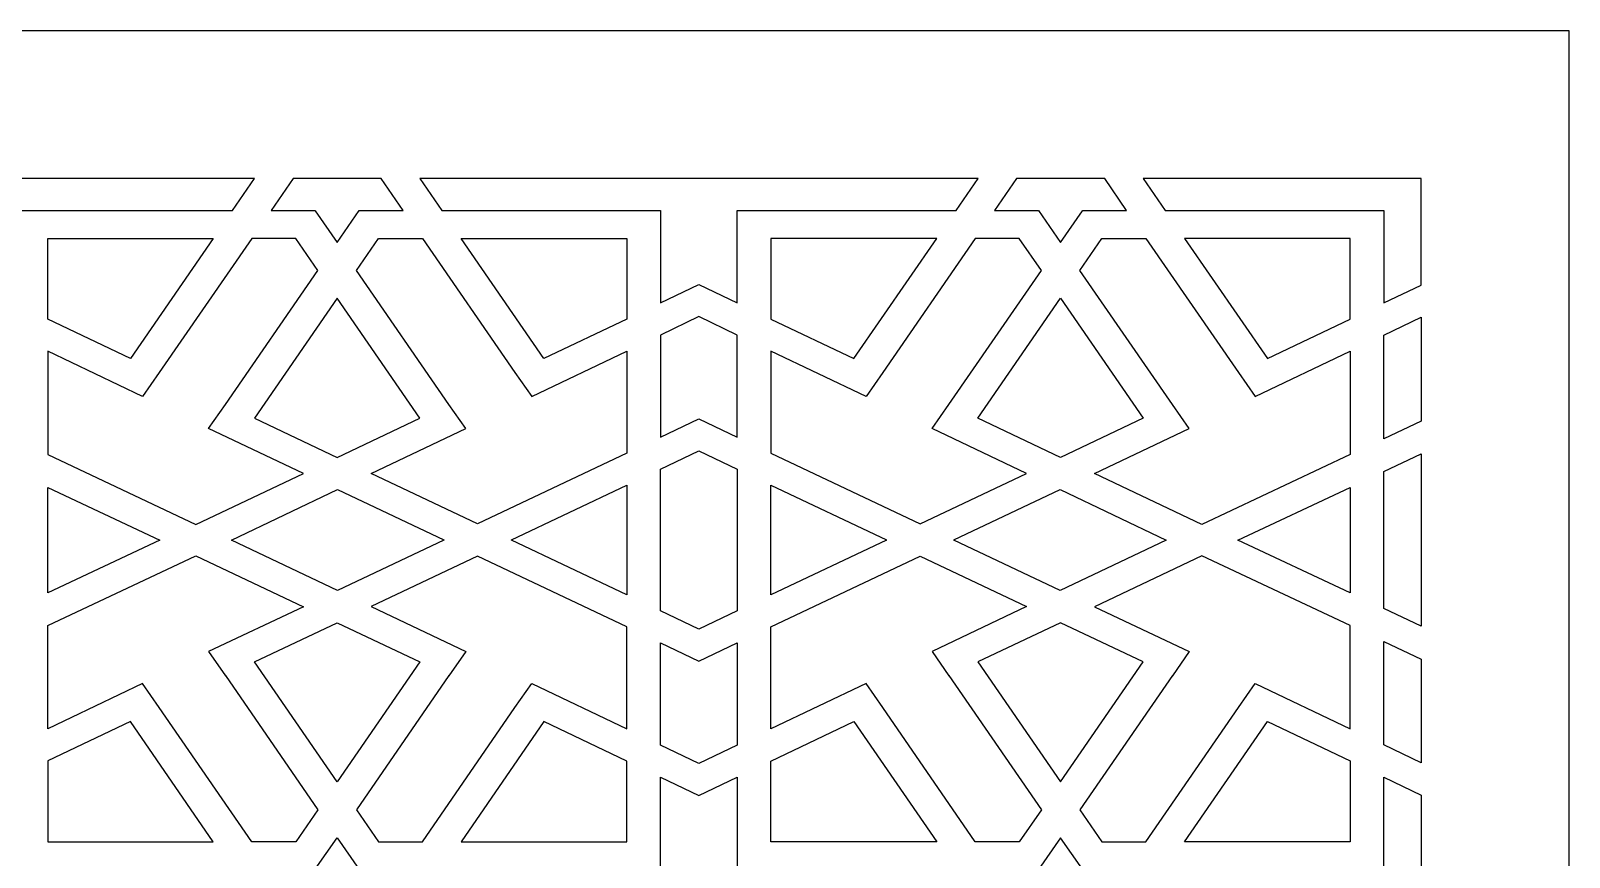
# Model space of a CAD drawing. Header units: millimetres. Extents: x -499 to 501, y -466 to 534.
# Drawn here: x -123 to 501, y 198 to 534 of the extents above; entities that cross this region are included whole.
import ezdxf

# ---------------------------------------------------------------- set-up
doc = ezdxf.new("R2010")
doc.units = ezdxf.units.MM
doc.layers.add('Plan 1', color=7, linetype='Continuous')

msp = doc.modelspace()

# ---------------------------------------------------------------- linework, layer by layer
at = {"layer": 'Plan 1', "color": 17}
for points, knots in [([(-499.33, 533.57), (-499.33, 533.57), (500.67, 533.57), (500.67, 533.57), (500.67, 533.57), (500.67, 533.57), (500.67, -466.43), (500.67, -466.43), (500.67, -466.43), (500.67, -466.43), (-499.33, -466.43), (-499.33, -466.43), (-499.33, -466.43), (-499.33, -466.43), (-499.33, 533.57), (-499.33, 533.57)], [0, 0, 0, 0, 0.2, 0.2, 0.2, 0.2, 0.4, 0.4, 0.4, 0.4, 0.6, 0.6, 0.6, 0.6, 1, 1, 1, 1]), ([(-259.08, 473.57), (-259.08, 473.57), (-32.63, 473.57), (-32.63, 473.57), (-32.63, 473.57), (-32.63, 473.57), (-41.56, 460.62), (-41.56, 460.62), (-41.56, 460.62), (-41.56, 460.62), (-116.55, 460.62), (-116.55, 460.62), (-116.55, 460.62), (-116.55, 460.62), (-116.55, 460.6), (-116.55, 460.6), (-116.55, 460.6), (-116.55, 460.6), (-130.21, 460.6), (-130.21, 460.6), (-130.21, 460.6), (-130.21, 460.6), (-130.21, 423.09), (-130.21, 423.09), (-130.21, 423.09), (-130.21, 423.09), (-145.86, 430.56), (-145.86, 430.56), (-145.86, 430.56), (-145.86, 430.56), (-145.86, 430.41), (-145.86, 430.41), (-145.86, 430.41), (-145.86, 430.41), (-145.86, 430.41), (-145.86, 430.41), (-145.86, 430.41), (-145.86, 430.41), (-145.86, 430.56), (-145.86, 430.56), (-145.86, 430.56), (-145.86, 430.56), (-161.51, 423.09), (-161.51, 423.09), (-161.51, 423.09), (-161.51, 423.09), (-161.51, 460.6), (-161.51, 460.6), (-161.51, 460.6), (-161.51, 460.6), (-175.17, 460.6), (-175.17, 460.6), (-175.17, 460.6), (-175.17, 460.6), (-175.17, 460.62), (-175.17, 460.62), (-175.17, 460.62), (-175.17, 460.62), (-250.16, 460.62), (-250.16, 460.62), (-250.16, 460.62), (-250.16, 460.62), (-259.08, 473.57), (-259.08, 473.57)], [0, 0, 0, 0, 0.058824, 0.058824, 0.058824, 0.058824, 0.117647, 0.117647, 0.117647, 0.117647, 0.176471, 0.176471, 0.176471, 0.176471, 0.235294, 0.235294, 0.235294, 0.235294, 0.294118, 0.294118, 0.294118, 0.294118, 0.352941, 0.352941, 0.352941, 0.352941, 0.411765, 0.411765, 0.411765, 0.411765, 0.470588, 0.470588, 0.470588, 0.470588, 0.529412, 0.529412, 0.529412, 0.529412, 0.588235, 0.588235, 0.588235, 0.588235, 0.647059, 0.647059, 0.647059, 0.647059, 0.705882, 0.705882, 0.705882, 0.705882, 0.764706, 0.764706, 0.764706, 0.764706, 0.823529, 0.823529, 0.823529, 0.823529, 0.882353, 0.882353, 0.882353, 0.882353, 1, 1, 1, 1]), ([(-16.98, 473.57), (-16.98, 473.57), (18.74, 473.57), (18.74, 473.57), (18.74, 473.57), (18.74, 473.57), (27.64, 460.66), (27.64, 460.66), (27.64, 460.66), (27.64, 460.66), (9.83, 460.66), (9.83, 460.66), (9.83, 460.66), (9.83, 460.66), (9.83, 460.62), (9.83, 460.62), (9.83, 460.62), (9.83, 460.62), (9.81, 460.62), (9.81, 460.62), (9.81, 460.62), (9.81, 460.62), (0.88, 447.64), (0.88, 447.64), (0.88, 447.64), (0.88, 447.64), (-7.99, 460.51), (-7.99, 460.51), (-7.99, 460.51), (-7.99, 460.51), (-7.99, 460.62), (-7.99, 460.62), (-7.99, 460.62), (-7.99, 460.62), (-25.89, 460.62), (-25.89, 460.62), (-25.89, 460.62), (-25.89, 460.62), (-16.98, 473.57), (-16.98, 473.57)], [0, 0, 0, 0, 0.090909, 0.090909, 0.090909, 0.090909, 0.181818, 0.181818, 0.181818, 0.181818, 0.272727, 0.272727, 0.272727, 0.272727, 0.363636, 0.363636, 0.363636, 0.363636, 0.454545, 0.454545, 0.454545, 0.454545, 0.545455, 0.545455, 0.545455, 0.545455, 0.636364, 0.636364, 0.636364, 0.636364, 0.727273, 0.727273, 0.727273, 0.727273, 0.818182, 0.818182, 0.818182, 0.818182, 1, 1, 1, 1]), ([(34.39, 473.57), (34.39, 473.57), (260.84, 473.57), (260.84, 473.57), (260.84, 473.57), (260.84, 473.57), (251.93, 460.66), (251.93, 460.66), (251.93, 460.66), (251.93, 460.66), (176.85, 460.66), (176.85, 460.66), (176.85, 460.66), (176.85, 460.66), (176.85, 460.68), (176.85, 460.68), (176.85, 460.68), (176.85, 460.68), (163.18, 460.68), (163.18, 460.68), (163.18, 460.68), (163.18, 460.68), (163.18, 423.12), (163.18, 423.12), (163.18, 423.12), (163.18, 423.12), (147.62, 430.56), (147.62, 430.56), (147.62, 430.56), (147.62, 430.56), (132.04, 423.12), (132.04, 423.12), (132.04, 423.12), (132.04, 423.12), (132.04, 460.68), (132.04, 460.68), (132.04, 460.68), (132.04, 460.68), (118.38, 460.68), (118.38, 460.68), (118.38, 460.68), (118.38, 460.68), (118.38, 460.66), (118.38, 460.66), (118.38, 460.66), (118.38, 460.66), (43.29, 460.66), (43.29, 460.66), (43.29, 460.66), (43.29, 460.66), (34.39, 473.57), (34.39, 473.57)], [0, 0, 0, 0, 0.071429, 0.071429, 0.071429, 0.071429, 0.142857, 0.142857, 0.142857, 0.142857, 0.214286, 0.214286, 0.214286, 0.214286, 0.285714, 0.285714, 0.285714, 0.285714, 0.357143, 0.357143, 0.357143, 0.357143, 0.428571, 0.428571, 0.428571, 0.428571, 0.5, 0.5, 0.5, 0.5, 0.571429, 0.571429, 0.571429, 0.571429, 0.642857, 0.642857, 0.642857, 0.642857, 0.714286, 0.714286, 0.714286, 0.714286, 0.785714, 0.785714, 0.785714, 0.785714, 0.857143, 0.857143, 0.857143, 0.857143, 1, 1, 1, 1]), ([(276.5, 473.57), (276.5, 473.57), (312.22, 473.57), (312.22, 473.57), (312.22, 473.57), (312.22, 473.57), (321.13, 460.62), (321.13, 460.62), (321.13, 460.62), (321.13, 460.62), (303.23, 460.62), (303.23, 460.62), (303.23, 460.62), (303.23, 460.62), (303.23, 460.51), (303.23, 460.51), (303.23, 460.51), (303.23, 460.51), (294.36, 447.64), (294.36, 447.64), (294.36, 447.64), (294.36, 447.64), (285.43, 460.62), (285.43, 460.62), (285.43, 460.62), (285.43, 460.62), (285.39, 460.62), (285.39, 460.62), (285.39, 460.62), (285.39, 460.62), (285.39, 460.66), (285.39, 460.66), (285.39, 460.66), (285.39, 460.66), (267.59, 460.66), (267.59, 460.66), (267.59, 460.66), (267.59, 460.66), (276.5, 473.57), (276.5, 473.57)], [0, 0, 0, 0, 0.090909, 0.090909, 0.090909, 0.090909, 0.181818, 0.181818, 0.181818, 0.181818, 0.272727, 0.272727, 0.272727, 0.272727, 0.363636, 0.363636, 0.363636, 0.363636, 0.454545, 0.454545, 0.454545, 0.454545, 0.545455, 0.545455, 0.545455, 0.545455, 0.636364, 0.636364, 0.636364, 0.636364, 0.727273, 0.727273, 0.727273, 0.727273, 0.818182, 0.818182, 0.818182, 0.818182, 1, 1, 1, 1]), ([(327.87, 473.57), (327.87, 473.57), (440.67, 473.57), (440.67, 473.57), (440.67, 473.57), (440.67, 473.57), (440.67, 430.35), (440.67, 430.35), (440.67, 430.35), (440.67, 430.35), (425.44, 423.09), (425.44, 423.09), (425.44, 423.09), (425.44, 423.09), (425.44, 460.6), (425.44, 460.6), (425.44, 460.6), (425.44, 460.6), (411.79, 460.6), (411.79, 460.6), (411.79, 460.6), (411.79, 460.6), (411.79, 460.62), (411.79, 460.62), (411.79, 460.62), (411.79, 460.62), (336.8, 460.62), (336.8, 460.62), (336.8, 460.62), (336.8, 460.62), (327.87, 473.57), (327.87, 473.57)], [0, 0, 0, 0, 0.111111, 0.111111, 0.111111, 0.111111, 0.222222, 0.222222, 0.222222, 0.222222, 0.333333, 0.333333, 0.333333, 0.333333, 0.444444, 0.444444, 0.444444, 0.444444, 0.555556, 0.555556, 0.555556, 0.555556, 0.666667, 0.666667, 0.666667, 0.666667, 0.777778, 0.777778, 0.777778, 0.777778, 1, 1, 1, 1]), ([(-56.42, 333.23), (-56.42, 333.23), (-116.54, 361.57), (-116.54, 361.57), (-116.54, 361.57), (-116.54, 361.57), (-116.55, 403.5), (-116.55, 403.5), (-116.55, 403.5), (-116.55, 403.5), (-78.08, 385.12), (-78.08, 385.12), (-78.08, 385.12), (-78.08, 385.12), (-71.26, 394.88), (-71.26, 394.88), (-71.26, 394.88), (-71.26, 394.88), (-33.73, 449.28), (-33.73, 449.28), (-33.73, 449.28), (-33.73, 449.28), (-15.9, 449.28), (-15.9, 449.28), (-15.9, 449.28), (-15.9, 449.28), (-6.96, 436.32), (-6.96, 436.32), (-6.96, 436.32), (-6.96, 436.32), (-44.45, 381.92), (-44.45, 381.92), (-44.45, 381.92), (-44.45, 381.92), (-44.47, 381.92), (-44.47, 381.92), (-44.47, 381.92), (-44.47, 381.92), (-51.29, 372.14), (-51.29, 372.14), (-51.29, 372.14), (-51.29, 372.14), (-12.81, 353.91), (-12.81, 353.91), (-12.81, 353.91), (-12.81, 353.91), (-56.42, 333.23), (-56.42, 333.23)], [0, 0, 0, 0, 0.076923, 0.076923, 0.076923, 0.076923, 0.153846, 0.153846, 0.153846, 0.153846, 0.230769, 0.230769, 0.230769, 0.230769, 0.307692, 0.307692, 0.307692, 0.307692, 0.384615, 0.384615, 0.384615, 0.384615, 0.461538, 0.461538, 0.461538, 0.461538, 0.538462, 0.538462, 0.538462, 0.538462, 0.615385, 0.615385, 0.615385, 0.615385, 0.692308, 0.692308, 0.692308, 0.692308, 0.769231, 0.769231, 0.769231, 0.769231, 0.846154, 0.846154, 0.846154, 0.846154, 1, 1, 1, 1]), ([(-116.55, 416.54), (-116.55, 416.54), (-83.01, 400.5), (-83.01, 400.5), (-83.01, 400.5), (-83.01, 400.5), (-83.01, 400.53), (-83.01, 400.53), (-83.01, 400.53), (-83.01, 400.53), (-49.39, 449.28), (-49.39, 449.28), (-49.39, 449.28), (-49.39, 449.28), (-116.55, 449.28), (-116.55, 449.28), (-116.55, 449.28), (-116.55, 449.28), (-116.55, 416.54), (-116.55, 416.54)], [0, 0, 0, 0, 0.166667, 0.166667, 0.166667, 0.166667, 0.333333, 0.333333, 0.333333, 0.333333, 0.5, 0.5, 0.5, 0.5, 0.666667, 0.666667, 0.666667, 0.666667, 1, 1, 1, 1]), ([(57.87, 333.4), (57.87, 333.4), (118.38, 362.13), (118.38, 362.13), (118.38, 362.13), (118.38, 362.13), (118.38, 403.53), (118.38, 403.53), (118.38, 403.53), (118.38, 403.53), (79.84, 385.1), (79.84, 385.1), (79.84, 385.1), (79.84, 385.1), (73.01, 394.88), (73.01, 394.88), (73.01, 394.88), (73.01, 394.88), (35.48, 449.28), (35.48, 449.28), (35.48, 449.28), (35.48, 449.28), (17.64, 449.28), (17.64, 449.28), (17.64, 449.28), (17.64, 449.28), (8.7, 436.33), (8.7, 436.33), (8.7, 436.33), (8.7, 436.33), (46.21, 381.92), (46.21, 381.92), (46.21, 381.92), (46.21, 381.92), (46.23, 381.92), (46.23, 381.92), (46.23, 381.92), (46.23, 381.92), (53.05, 372.14), (53.05, 372.14), (53.05, 372.14), (53.05, 372.14), (14.7, 353.86), (14.7, 353.86), (14.7, 353.86), (14.7, 353.86), (57.87, 333.4), (57.87, 333.4)], [0, 0, 0, 0, 0.076923, 0.076923, 0.076923, 0.076923, 0.153846, 0.153846, 0.153846, 0.153846, 0.230769, 0.230769, 0.230769, 0.230769, 0.307692, 0.307692, 0.307692, 0.307692, 0.384615, 0.384615, 0.384615, 0.384615, 0.461538, 0.461538, 0.461538, 0.461538, 0.538462, 0.538462, 0.538462, 0.538462, 0.615385, 0.615385, 0.615385, 0.615385, 0.692308, 0.692308, 0.692308, 0.692308, 0.769231, 0.769231, 0.769231, 0.769231, 0.846154, 0.846154, 0.846154, 0.846154, 1, 1, 1, 1]), ([(118.38, 416.57), (118.38, 416.57), (118.38, 449.28), (118.38, 449.28), (118.38, 449.28), (118.38, 449.28), (51.13, 449.28), (51.13, 449.28), (51.13, 449.28), (51.13, 449.28), (84.74, 400.53), (84.74, 400.53), (84.74, 400.53), (84.74, 400.53), (118.38, 416.57), (118.38, 416.57)], [0, 0, 0, 0, 0.2, 0.2, 0.2, 0.2, 0.4, 0.4, 0.4, 0.4, 0.6, 0.6, 0.6, 0.6, 1, 1, 1, 1]), ([(237.37, 333.4), (237.37, 333.4), (176.85, 362.13), (176.85, 362.13), (176.85, 362.13), (176.85, 362.13), (176.85, 403.53), (176.85, 403.53), (176.85, 403.53), (176.85, 403.53), (215.41, 385.1), (215.41, 385.1), (215.41, 385.1), (215.41, 385.1), (222.22, 394.88), (222.22, 394.88), (222.22, 394.88), (222.22, 394.88), (259.75, 449.28), (259.75, 449.28), (259.75, 449.28), (259.75, 449.28), (277.6, 449.28), (277.6, 449.28), (277.6, 449.28), (277.6, 449.28), (286.54, 436.33), (286.54, 436.33), (286.54, 436.33), (286.54, 436.33), (249.01, 381.92), (249.01, 381.92), (249.01, 381.92), (249.01, 381.92), (248.99, 381.92), (248.99, 381.92), (248.99, 381.92), (248.99, 381.92), (242.2, 372.14), (242.2, 372.14), (242.2, 372.14), (242.2, 372.14), (280.53, 353.86), (280.53, 353.86), (280.53, 353.86), (280.53, 353.86), (237.37, 333.4), (237.37, 333.4)], [0, 0, 0, 0, 0.076923, 0.076923, 0.076923, 0.076923, 0.153846, 0.153846, 0.153846, 0.153846, 0.230769, 0.230769, 0.230769, 0.230769, 0.307692, 0.307692, 0.307692, 0.307692, 0.384615, 0.384615, 0.384615, 0.384615, 0.461538, 0.461538, 0.461538, 0.461538, 0.538462, 0.538462, 0.538462, 0.538462, 0.615385, 0.615385, 0.615385, 0.615385, 0.692308, 0.692308, 0.692308, 0.692308, 0.769231, 0.769231, 0.769231, 0.769231, 0.846154, 0.846154, 0.846154, 0.846154, 1, 1, 1, 1]), ([(176.85, 416.57), (176.85, 416.57), (176.85, 449.28), (176.85, 449.28), (176.85, 449.28), (176.85, 449.28), (244.11, 449.28), (244.11, 449.28), (244.11, 449.28), (244.11, 449.28), (210.48, 400.53), (210.48, 400.53), (210.48, 400.53), (210.48, 400.53), (176.85, 416.57), (176.85, 416.57)], [0, 0, 0, 0, 0.2, 0.2, 0.2, 0.2, 0.4, 0.4, 0.4, 0.4, 0.6, 0.6, 0.6, 0.6, 1, 1, 1, 1]), ([(351.65, 333.23), (351.65, 333.23), (411.79, 361.57), (411.79, 361.57), (411.79, 361.57), (411.79, 361.57), (411.79, 403.5), (411.79, 403.5), (411.79, 403.5), (411.79, 403.5), (373.31, 385.12), (373.31, 385.12), (373.31, 385.12), (373.31, 385.12), (366.48, 394.88), (366.48, 394.88), (366.48, 394.88), (366.48, 394.88), (328.96, 449.28), (328.96, 449.28), (328.96, 449.28), (328.96, 449.28), (311.12, 449.28), (311.12, 449.28), (311.12, 449.28), (311.12, 449.28), (302.18, 436.32), (302.18, 436.32), (302.18, 436.32), (302.18, 436.32), (339.67, 381.92), (339.67, 381.92), (339.67, 381.92), (339.67, 381.92), (339.7, 381.92), (339.7, 381.92), (339.7, 381.92), (339.7, 381.92), (346.52, 372.14), (346.52, 372.14), (346.52, 372.14), (346.52, 372.14), (308.05, 353.91), (308.05, 353.91), (308.05, 353.91), (308.05, 353.91), (351.65, 333.23), (351.65, 333.23)], [0, 0, 0, 0, 0.076923, 0.076923, 0.076923, 0.076923, 0.153846, 0.153846, 0.153846, 0.153846, 0.230769, 0.230769, 0.230769, 0.230769, 0.307692, 0.307692, 0.307692, 0.307692, 0.384615, 0.384615, 0.384615, 0.384615, 0.461538, 0.461538, 0.461538, 0.461538, 0.538462, 0.538462, 0.538462, 0.538462, 0.615385, 0.615385, 0.615385, 0.615385, 0.692308, 0.692308, 0.692308, 0.692308, 0.769231, 0.769231, 0.769231, 0.769231, 0.846154, 0.846154, 0.846154, 0.846154, 1, 1, 1, 1]), ([(411.79, 416.54), (411.79, 416.54), (378.23, 400.5), (378.23, 400.5), (378.23, 400.5), (378.23, 400.5), (378.23, 400.53), (378.23, 400.53), (378.23, 400.53), (378.23, 400.53), (344.63, 449.28), (344.63, 449.28), (344.63, 449.28), (344.63, 449.28), (411.79, 449.28), (411.79, 449.28), (411.79, 449.28), (411.79, 449.28), (411.79, 416.54), (411.79, 416.54)], [0, 0, 0, 0, 0.166667, 0.166667, 0.166667, 0.166667, 0.333333, 0.333333, 0.333333, 0.333333, 0.5, 0.5, 0.5, 0.5, 0.666667, 0.666667, 0.666667, 0.666667, 1, 1, 1, 1]), ([(0.89, 360.41), (0.89, 360.41), (-32.67, 376.33), (-32.67, 376.33), (-32.67, 376.33), (-32.67, 376.33), (0.87, 424.98), (0.87, 424.98), (0.87, 424.98), (0.87, 424.98), (34.41, 376.31), (34.41, 376.31), (34.41, 376.31), (34.41, 376.31), (0.89, 360.41), (0.89, 360.41)], [0, 0, 0, 0, 0.2, 0.2, 0.2, 0.2, 0.4, 0.4, 0.4, 0.4, 0.6, 0.6, 0.6, 0.6, 1, 1, 1, 1]), ([(294.34, 360.41), (294.34, 360.41), (327.89, 376.33), (327.89, 376.33), (327.89, 376.33), (327.89, 376.33), (294.36, 424.98), (294.36, 424.98), (294.36, 424.98), (294.36, 424.98), (260.82, 376.31), (260.82, 376.31), (260.82, 376.31), (260.82, 376.31), (294.34, 360.41), (294.34, 360.41)], [0, 0, 0, 0, 0.2, 0.2, 0.2, 0.2, 0.4, 0.4, 0.4, 0.4, 0.6, 0.6, 0.6, 0.6, 1, 1, 1, 1]), ([(147.62, 376), (147.62, 376), (132.04, 368.6), (132.04, 368.6), (132.04, 368.6), (132.04, 368.6), (132.04, 410.07), (132.04, 410.07), (132.04, 410.07), (132.04, 410.07), (147.62, 417.54), (147.62, 417.54), (147.62, 417.54), (147.62, 417.54), (163.18, 410.07), (163.18, 410.07), (163.18, 410.07), (163.18, 410.07), (163.18, 368.6), (163.18, 368.6), (163.18, 368.6), (163.18, 368.6), (147.62, 376), (147.62, 376)], [0, 0, 0, 0, 0.142857, 0.142857, 0.142857, 0.142857, 0.285714, 0.285714, 0.285714, 0.285714, 0.428571, 0.428571, 0.428571, 0.428571, 0.571429, 0.571429, 0.571429, 0.571429, 0.714286, 0.714286, 0.714286, 0.714286, 1, 1, 1, 1]), ([(440.67, 417.29), (440.67, 417.29), (425.44, 410.03), (425.44, 410.03), (425.44, 410.03), (425.44, 410.03), (425.44, 368), (425.44, 368), (425.44, 368), (425.44, 368), (440.67, 375.18), (440.67, 375.18), (440.67, 375.18), (440.67, 375.18), (440.67, 417.29), (440.67, 417.29)], [0, 0, 0, 0, 0.2, 0.2, 0.2, 0.2, 0.4, 0.4, 0.4, 0.4, 0.6, 0.6, 0.6, 0.6, 1, 1, 1, 1]), ([(132.04, 326.87), (132.04, 326.87), (132.04, 298.09), (132.04, 298.09), (132.04, 298.09), (132.04, 298.09), (147.62, 290.69), (147.62, 290.69), (147.62, 290.69), (147.62, 290.69), (163.18, 298.09), (163.18, 298.09), (163.18, 298.09), (163.18, 298.09), (163.18, 326.87), (163.18, 326.87), (163.18, 326.87), (163.18, 326.87), (163.18, 355.65), (163.18, 355.65), (163.18, 355.65), (163.18, 355.65), (147.62, 363.04), (147.62, 363.04), (147.62, 363.04), (147.62, 363.04), (132.04, 355.65), (132.04, 355.65), (132.04, 355.65), (132.04, 355.65), (132.04, 326.87), (132.04, 326.87)], [0, 0, 0, 0, 0.111111, 0.111111, 0.111111, 0.111111, 0.222222, 0.222222, 0.222222, 0.222222, 0.333333, 0.333333, 0.333333, 0.333333, 0.444444, 0.444444, 0.444444, 0.444444, 0.555556, 0.555556, 0.555556, 0.555556, 0.666667, 0.666667, 0.666667, 0.666667, 0.777778, 0.777778, 0.777778, 0.777778, 1, 1, 1, 1]), ([(440.67, 361.82), (440.67, 361.82), (425.44, 354.69), (425.44, 354.69), (425.44, 354.69), (425.44, 354.69), (425.44, 326.87), (425.44, 326.87), (425.44, 326.87), (425.44, 326.87), (425.44, 299.06), (425.44, 299.06), (425.44, 299.06), (425.44, 299.06), (440.67, 291.91), (440.67, 291.91), (440.67, 291.91), (440.67, 291.91), (440.67, 361.82), (440.67, 361.82)], [0, 0, 0, 0, 0.166667, 0.166667, 0.166667, 0.166667, 0.333333, 0.333333, 0.333333, 0.333333, 0.5, 0.5, 0.5, 0.5, 0.666667, 0.666667, 0.666667, 0.666667, 1, 1, 1, 1]), ([(-116.54, 326.87), (-116.54, 326.87), (-116.54, 305.5), (-116.54, 305.5), (-116.54, 305.5), (-116.54, 305.5), (-70.99, 326.87), (-70.99, 326.87), (-70.99, 326.87), (-70.99, 326.87), (-116.54, 348.25), (-116.54, 348.25), (-116.54, 348.25), (-116.54, 348.25), (-116.54, 326.87), (-116.54, 326.87)], [0, 0, 0, 0, 0.2, 0.2, 0.2, 0.2, 0.4, 0.4, 0.4, 0.4, 0.6, 0.6, 0.6, 0.6, 1, 1, 1, 1]), ([(-41.95, 326.87), (-41.95, 326.87), (1.02, 306.39), (1.02, 306.39), (1.02, 306.39), (1.02, 306.39), (44.18, 326.83), (44.18, 326.83), (44.18, 326.83), (44.18, 326.83), (44.1, 326.87), (44.1, 326.87), (44.1, 326.87), (44.1, 326.87), (44.18, 326.9), (44.18, 326.9), (44.18, 326.9), (44.18, 326.9), (1.02, 347.35), (1.02, 347.35), (1.02, 347.35), (1.02, 347.35), (-41.95, 326.87), (-41.95, 326.87)], [0, 0, 0, 0, 0.142857, 0.142857, 0.142857, 0.142857, 0.285714, 0.285714, 0.285714, 0.285714, 0.428571, 0.428571, 0.428571, 0.428571, 0.571429, 0.571429, 0.571429, 0.571429, 0.714286, 0.714286, 0.714286, 0.714286, 1, 1, 1, 1]), ([(71.63, 326.87), (71.63, 326.87), (71.54, 326.82), (71.54, 326.82), (71.54, 326.82), (71.54, 326.82), (118.38, 304.58), (118.38, 304.58), (118.38, 304.58), (118.38, 304.58), (118.38, 326.87), (118.38, 326.87), (118.38, 326.87), (118.38, 326.87), (118.38, 349.17), (118.38, 349.17), (118.38, 349.17), (118.38, 349.17), (71.54, 326.91), (71.54, 326.91), (71.54, 326.91), (71.54, 326.91), (71.63, 326.87), (71.63, 326.87)], [0, 0, 0, 0, 0.142857, 0.142857, 0.142857, 0.142857, 0.285714, 0.285714, 0.285714, 0.285714, 0.428571, 0.428571, 0.428571, 0.428571, 0.571429, 0.571429, 0.571429, 0.571429, 0.714286, 0.714286, 0.714286, 0.714286, 1, 1, 1, 1]), ([(176.86, 326.87), (176.86, 326.87), (176.85, 304.58), (176.85, 304.58), (176.85, 304.58), (176.85, 304.58), (223.68, 326.82), (223.68, 326.82), (223.68, 326.82), (223.68, 326.82), (223.6, 326.87), (223.6, 326.87), (223.6, 326.87), (223.6, 326.87), (223.68, 326.91), (223.68, 326.91), (223.68, 326.91), (223.68, 326.91), (176.85, 349.17), (176.85, 349.17), (176.85, 349.17), (176.85, 349.17), (176.86, 326.87), (176.86, 326.87)], [0, 0, 0, 0, 0.142857, 0.142857, 0.142857, 0.142857, 0.285714, 0.285714, 0.285714, 0.285714, 0.428571, 0.428571, 0.428571, 0.428571, 0.571429, 0.571429, 0.571429, 0.571429, 0.714286, 0.714286, 0.714286, 0.714286, 1, 1, 1, 1]), ([(251.14, 326.87), (251.14, 326.87), (251.06, 326.83), (251.06, 326.83), (251.06, 326.83), (251.06, 326.83), (294.2, 306.39), (294.2, 306.39), (294.2, 306.39), (294.2, 306.39), (337.18, 326.87), (337.18, 326.87), (337.18, 326.87), (337.18, 326.87), (294.2, 347.35), (294.2, 347.35), (294.2, 347.35), (294.2, 347.35), (251.06, 326.9), (251.06, 326.9), (251.06, 326.9), (251.06, 326.9), (251.14, 326.87), (251.14, 326.87)], [0, 0, 0, 0, 0.142857, 0.142857, 0.142857, 0.142857, 0.285714, 0.285714, 0.285714, 0.285714, 0.428571, 0.428571, 0.428571, 0.428571, 0.571429, 0.571429, 0.571429, 0.571429, 0.714286, 0.714286, 0.714286, 0.714286, 1, 1, 1, 1]), ([(366.22, 326.87), (366.22, 326.87), (411.79, 305.5), (411.79, 305.5), (411.79, 305.5), (411.79, 305.5), (411.79, 326.87), (411.79, 326.87), (411.79, 326.87), (411.79, 326.87), (411.79, 348.25), (411.79, 348.25), (411.79, 348.25), (411.79, 348.25), (366.22, 326.87), (366.22, 326.87)], [0, 0, 0, 0, 0.2, 0.2, 0.2, 0.2, 0.4, 0.4, 0.4, 0.4, 0.6, 0.6, 0.6, 0.6, 1, 1, 1, 1]), ([(-56.42, 320.51), (-56.42, 320.51), (-116.54, 292.16), (-116.54, 292.16), (-116.54, 292.16), (-116.54, 292.16), (-116.55, 250.26), (-116.55, 250.26), (-116.55, 250.26), (-116.55, 250.26), (-78.08, 268.62), (-78.08, 268.62), (-78.08, 268.62), (-78.08, 268.62), (-71.26, 258.85), (-71.26, 258.85), (-71.26, 258.85), (-71.26, 258.85), (-33.73, 204.45), (-33.73, 204.45), (-33.73, 204.45), (-33.73, 204.45), (-15.9, 204.45), (-15.9, 204.45), (-15.9, 204.45), (-15.9, 204.45), (-6.96, 217.43), (-6.96, 217.43), (-6.96, 217.43), (-6.96, 217.43), (-44.45, 271.83), (-44.45, 271.83), (-44.45, 271.83), (-44.45, 271.83), (-44.47, 271.81), (-44.47, 271.81), (-44.47, 271.81), (-44.47, 271.81), (-51.29, 281.6), (-51.29, 281.6), (-51.29, 281.6), (-51.29, 281.6), (-12.81, 299.82), (-12.81, 299.82), (-12.81, 299.82), (-12.81, 299.82), (-56.42, 320.51), (-56.42, 320.51)], [0, 0, 0, 0, 0.076923, 0.076923, 0.076923, 0.076923, 0.153846, 0.153846, 0.153846, 0.153846, 0.230769, 0.230769, 0.230769, 0.230769, 0.307692, 0.307692, 0.307692, 0.307692, 0.384615, 0.384615, 0.384615, 0.384615, 0.461538, 0.461538, 0.461538, 0.461538, 0.538462, 0.538462, 0.538462, 0.538462, 0.615385, 0.615385, 0.615385, 0.615385, 0.692308, 0.692308, 0.692308, 0.692308, 0.769231, 0.769231, 0.769231, 0.769231, 0.846154, 0.846154, 0.846154, 0.846154, 1, 1, 1, 1]), ([(57.87, 320.34), (57.87, 320.34), (118.38, 291.61), (118.38, 291.61), (118.38, 291.61), (118.38, 291.61), (118.38, 250.2), (118.38, 250.2), (118.38, 250.2), (118.38, 250.2), (79.84, 268.63), (79.84, 268.63), (79.84, 268.63), (79.84, 268.63), (73.01, 258.85), (73.01, 258.85), (73.01, 258.85), (73.01, 258.85), (35.48, 204.45), (35.48, 204.45), (35.48, 204.45), (35.48, 204.45), (17.64, 204.45), (17.64, 204.45), (17.64, 204.45), (17.64, 204.45), (8.7, 217.4), (8.7, 217.4), (8.7, 217.4), (8.7, 217.4), (46.21, 271.83), (46.21, 271.83), (46.21, 271.83), (46.21, 271.83), (46.23, 271.81), (46.23, 271.81), (46.23, 271.81), (46.23, 271.81), (53.05, 281.6), (53.05, 281.6), (53.05, 281.6), (53.05, 281.6), (14.7, 299.89), (14.7, 299.89), (14.7, 299.89), (14.7, 299.89), (57.87, 320.34), (57.87, 320.34)], [0, 0, 0, 0, 0.076923, 0.076923, 0.076923, 0.076923, 0.153846, 0.153846, 0.153846, 0.153846, 0.230769, 0.230769, 0.230769, 0.230769, 0.307692, 0.307692, 0.307692, 0.307692, 0.384615, 0.384615, 0.384615, 0.384615, 0.461538, 0.461538, 0.461538, 0.461538, 0.538462, 0.538462, 0.538462, 0.538462, 0.615385, 0.615385, 0.615385, 0.615385, 0.692308, 0.692308, 0.692308, 0.692308, 0.769231, 0.769231, 0.769231, 0.769231, 0.846154, 0.846154, 0.846154, 0.846154, 1, 1, 1, 1]), ([(237.37, 320.34), (237.37, 320.34), (176.85, 291.61), (176.85, 291.61), (176.85, 291.61), (176.85, 291.61), (176.85, 250.2), (176.85, 250.2), (176.85, 250.2), (176.85, 250.2), (215.41, 268.63), (215.41, 268.63), (215.41, 268.63), (215.41, 268.63), (222.22, 258.85), (222.22, 258.85), (222.22, 258.85), (222.22, 258.85), (259.75, 204.45), (259.75, 204.45), (259.75, 204.45), (259.75, 204.45), (277.6, 204.45), (277.6, 204.45), (277.6, 204.45), (277.6, 204.45), (286.54, 217.4), (286.54, 217.4), (286.54, 217.4), (286.54, 217.4), (249.01, 271.83), (249.01, 271.83), (249.01, 271.83), (249.01, 271.83), (248.99, 271.81), (248.99, 271.81), (248.99, 271.81), (248.99, 271.81), (242.2, 281.6), (242.2, 281.6), (242.2, 281.6), (242.2, 281.6), (280.53, 299.89), (280.53, 299.89), (280.53, 299.89), (280.53, 299.89), (237.37, 320.34), (237.37, 320.34)], [0, 0, 0, 0, 0.076923, 0.076923, 0.076923, 0.076923, 0.153846, 0.153846, 0.153846, 0.153846, 0.230769, 0.230769, 0.230769, 0.230769, 0.307692, 0.307692, 0.307692, 0.307692, 0.384615, 0.384615, 0.384615, 0.384615, 0.461538, 0.461538, 0.461538, 0.461538, 0.538462, 0.538462, 0.538462, 0.538462, 0.615385, 0.615385, 0.615385, 0.615385, 0.692308, 0.692308, 0.692308, 0.692308, 0.769231, 0.769231, 0.769231, 0.769231, 0.846154, 0.846154, 0.846154, 0.846154, 1, 1, 1, 1]), ([(351.65, 320.51), (351.65, 320.51), (411.79, 292.16), (411.79, 292.16), (411.79, 292.16), (411.79, 292.16), (411.79, 250.26), (411.79, 250.26), (411.79, 250.26), (411.79, 250.26), (373.31, 268.62), (373.31, 268.62), (373.31, 268.62), (373.31, 268.62), (366.48, 258.85), (366.48, 258.85), (366.48, 258.85), (366.48, 258.85), (328.96, 204.45), (328.96, 204.45), (328.96, 204.45), (328.96, 204.45), (311.12, 204.45), (311.12, 204.45), (311.12, 204.45), (311.12, 204.45), (302.18, 217.43), (302.18, 217.43), (302.18, 217.43), (302.18, 217.43), (339.67, 271.83), (339.67, 271.83), (339.67, 271.83), (339.67, 271.83), (339.7, 271.81), (339.7, 271.81), (339.7, 271.81), (339.7, 271.81), (346.52, 281.6), (346.52, 281.6), (346.52, 281.6), (346.52, 281.6), (308.05, 299.82), (308.05, 299.82), (308.05, 299.82), (308.05, 299.82), (351.65, 320.51), (351.65, 320.51)], [0, 0, 0, 0, 0.076923, 0.076923, 0.076923, 0.076923, 0.153846, 0.153846, 0.153846, 0.153846, 0.230769, 0.230769, 0.230769, 0.230769, 0.307692, 0.307692, 0.307692, 0.307692, 0.384615, 0.384615, 0.384615, 0.384615, 0.461538, 0.461538, 0.461538, 0.461538, 0.538462, 0.538462, 0.538462, 0.538462, 0.615385, 0.615385, 0.615385, 0.615385, 0.692308, 0.692308, 0.692308, 0.692308, 0.769231, 0.769231, 0.769231, 0.769231, 0.846154, 0.846154, 0.846154, 0.846154, 1, 1, 1, 1]), ([(0.89, 293.32), (0.89, 293.32), (-32.67, 277.4), (-32.67, 277.4), (-32.67, 277.4), (-32.67, 277.4), (0.87, 228.75), (0.87, 228.75), (0.87, 228.75), (0.87, 228.75), (34.41, 277.42), (34.41, 277.42), (34.41, 277.42), (34.41, 277.42), (0.89, 293.32), (0.89, 293.32)], [0, 0, 0, 0, 0.2, 0.2, 0.2, 0.2, 0.4, 0.4, 0.4, 0.4, 0.6, 0.6, 0.6, 0.6, 1, 1, 1, 1]), ([(294.34, 293.32), (294.34, 293.32), (327.89, 277.4), (327.89, 277.4), (327.89, 277.4), (327.89, 277.4), (294.36, 228.75), (294.36, 228.75), (294.36, 228.75), (294.36, 228.75), (260.82, 277.42), (260.82, 277.42), (260.82, 277.42), (260.82, 277.42), (294.34, 293.32), (294.34, 293.32)], [0, 0, 0, 0, 0.2, 0.2, 0.2, 0.2, 0.4, 0.4, 0.4, 0.4, 0.6, 0.6, 0.6, 0.6, 1, 1, 1, 1]), ([(147.62, 277.73), (147.62, 277.73), (132.04, 285.13), (132.04, 285.13), (132.04, 285.13), (132.04, 285.13), (132.04, 243.66), (132.04, 243.66), (132.04, 243.66), (132.04, 243.66), (147.62, 236.2), (147.62, 236.2), (147.62, 236.2), (147.62, 236.2), (163.18, 243.66), (163.18, 243.66), (163.18, 243.66), (163.18, 243.66), (163.18, 285.13), (163.18, 285.13), (163.18, 285.13), (163.18, 285.13), (147.62, 277.73), (147.62, 277.73)], [0, 0, 0, 0, 0.142857, 0.142857, 0.142857, 0.142857, 0.285714, 0.285714, 0.285714, 0.285714, 0.428571, 0.428571, 0.428571, 0.428571, 0.571429, 0.571429, 0.571429, 0.571429, 0.714286, 0.714286, 0.714286, 0.714286, 1, 1, 1, 1]), ([(440.67, 278.57), (440.67, 278.57), (425.44, 285.73), (425.44, 285.73), (425.44, 285.73), (425.44, 285.73), (425.44, 243.74), (425.44, 243.74), (425.44, 243.74), (425.44, 243.74), (440.67, 236.44), (440.67, 236.44), (440.67, 236.44), (440.67, 236.44), (440.67, 278.57), (440.67, 278.57)], [0, 0, 0, 0, 0.2, 0.2, 0.2, 0.2, 0.4, 0.4, 0.4, 0.4, 0.6, 0.6, 0.6, 0.6, 1, 1, 1, 1]), ([(-116.55, 237.2), (-116.55, 237.2), (-83.01, 253.23), (-83.01, 253.23), (-83.01, 253.23), (-83.01, 253.23), (-83.01, 253.2), (-83.01, 253.2), (-83.01, 253.2), (-83.01, 253.2), (-49.39, 204.45), (-49.39, 204.45), (-49.39, 204.45), (-49.39, 204.45), (-116.55, 204.45), (-116.55, 204.45), (-116.55, 204.45), (-116.55, 204.45), (-116.55, 237.2), (-116.55, 237.2)], [0, 0, 0, 0, 0.166667, 0.166667, 0.166667, 0.166667, 0.333333, 0.333333, 0.333333, 0.333333, 0.5, 0.5, 0.5, 0.5, 0.666667, 0.666667, 0.666667, 0.666667, 1, 1, 1, 1]), ([(118.38, 237.15), (118.38, 237.15), (118.38, 204.45), (118.38, 204.45), (118.38, 204.45), (118.38, 204.45), (51.13, 204.45), (51.13, 204.45), (51.13, 204.45), (51.13, 204.45), (84.74, 253.2), (84.74, 253.2), (84.74, 253.2), (84.74, 253.2), (118.38, 237.15), (118.38, 237.15)], [0, 0, 0, 0, 0.2, 0.2, 0.2, 0.2, 0.4, 0.4, 0.4, 0.4, 0.6, 0.6, 0.6, 0.6, 1, 1, 1, 1]), ([(176.85, 237.15), (176.85, 237.15), (176.85, 204.45), (176.85, 204.45), (176.85, 204.45), (176.85, 204.45), (244.11, 204.45), (244.11, 204.45), (244.11, 204.45), (244.11, 204.45), (210.48, 253.2), (210.48, 253.2), (210.48, 253.2), (210.48, 253.2), (176.85, 237.15), (176.85, 237.15)], [0, 0, 0, 0, 0.2, 0.2, 0.2, 0.2, 0.4, 0.4, 0.4, 0.4, 0.6, 0.6, 0.6, 0.6, 1, 1, 1, 1]), ([(411.79, 237.2), (411.79, 237.2), (378.23, 253.23), (378.23, 253.23), (378.23, 253.23), (378.23, 253.23), (378.23, 253.2), (378.23, 253.2), (378.23, 253.2), (378.23, 253.2), (344.63, 204.45), (344.63, 204.45), (344.63, 204.45), (344.63, 204.45), (411.79, 204.45), (411.79, 204.45), (411.79, 204.45), (411.79, 204.45), (411.79, 237.2), (411.79, 237.2)], [0, 0, 0, 0, 0.166667, 0.166667, 0.166667, 0.166667, 0.333333, 0.333333, 0.333333, 0.333333, 0.5, 0.5, 0.5, 0.5, 0.666667, 0.666667, 0.666667, 0.666667, 1, 1, 1, 1]), ([(-130.26, 129.77), (-130.26, 129.77), (-145.86, 137.19), (-145.86, 137.19), (-145.86, 137.19), (-145.86, 137.19), (-145.86, 137.19), (-145.86, 137.19), (-145.86, 137.19), (-145.86, 137.19), (-145.86, 137.19), (-145.86, 137.19), (-145.86, 137.19), (-145.86, 137.19), (-146.77, 136.76), (-146.77, 136.76), (-146.77, 136.76), (-146.77, 136.76), (-161.46, 129.77), (-161.46, 129.77), (-161.46, 129.77), (-161.46, 129.77), (-161.46, 167.25), (-161.46, 167.25), (-161.46, 167.25), (-161.46, 167.25), (-175.11, 167.25), (-175.11, 167.25), (-175.11, 167.25), (-175.11, 167.25), (-175.11, 167.25), (-175.11, 167.25), (-175.11, 167.25), (-175.11, 167.25), (-250.16, 167.25), (-250.16, 167.25), (-250.16, 167.25), (-250.16, 167.25), (-259.09, 180.17), (-259.09, 180.17), (-259.09, 180.17), (-259.09, 180.17), (-250.16, 193.12), (-250.16, 193.12), (-250.16, 193.12), (-250.16, 193.12), (-175.17, 193.12), (-175.17, 193.12), (-175.17, 193.12), (-175.17, 193.12), (-175.17, 193.13), (-175.17, 193.13), (-175.17, 193.13), (-175.17, 193.13), (-161.51, 193.13), (-161.51, 193.13), (-161.51, 193.13), (-161.51, 193.13), (-161.51, 230.67), (-161.51, 230.67), (-161.51, 230.67), (-161.51, 230.67), (-161.46, 230.64), (-161.46, 230.64), (-161.46, 230.64), (-161.46, 230.64), (-161.46, 230.6), (-161.46, 230.6), (-161.46, 230.6), (-161.46, 230.6), (-145.86, 223.17), (-145.86, 223.17), (-145.86, 223.17), (-145.86, 223.17), (-145.86, 223.17), (-145.86, 223.17), (-145.86, 223.17), (-145.86, 223.17), (-145.86, 223.17), (-145.86, 223.17), (-145.86, 223.17), (-145.86, 223.17), (-145.04, 223.56), (-145.04, 223.56), (-145.04, 223.56), (-145.04, 223.56), (-130.26, 230.6), (-130.26, 230.6), (-130.26, 230.6), (-130.26, 230.6), (-130.26, 230.64), (-130.26, 230.64), (-130.26, 230.64), (-130.26, 230.64), (-130.21, 230.67), (-130.21, 230.67), (-130.21, 230.67), (-130.21, 230.67), (-130.21, 193.13), (-130.21, 193.13), (-130.21, 193.13), (-130.21, 193.13), (-116.55, 193.13), (-116.55, 193.13), (-116.55, 193.13), (-116.55, 193.13), (-116.55, 193.12), (-116.55, 193.12), (-116.55, 193.12), (-116.55, 193.12), (-41.56, 193.12), (-41.56, 193.12), (-41.56, 193.12), (-41.56, 193.12), (-32.63, 180.17), (-32.63, 180.17), (-32.63, 180.17), (-32.63, 180.17), (-41.56, 167.25), (-41.56, 167.25), (-41.56, 167.25), (-41.56, 167.25), (-116.61, 167.25), (-116.61, 167.25), (-116.61, 167.25), (-116.61, 167.25), (-116.61, 167.25), (-116.61, 167.25), (-116.61, 167.25), (-116.61, 167.25), (-130.26, 167.25), (-130.26, 167.25), (-130.26, 167.25), (-130.26, 167.25), (-130.26, 129.77), (-130.26, 129.77)], [0, 0, 0, 0, 0.028571, 0.028571, 0.028571, 0.028571, 0.057143, 0.057143, 0.057143, 0.057143, 0.085714, 0.085714, 0.085714, 0.085714, 0.114286, 0.114286, 0.114286, 0.114286, 0.142857, 0.142857, 0.142857, 0.142857, 0.171429, 0.171429, 0.171429, 0.171429, 0.2, 0.2, 0.2, 0.2, 0.228571, 0.228571, 0.228571, 0.228571, 0.257143, 0.257143, 0.257143, 0.257143, 0.285714, 0.285714, 0.285714, 0.285714, 0.314286, 0.314286, 0.314286, 0.314286, 0.342857, 0.342857, 0.342857, 0.342857, 0.371429, 0.371429, 0.371429, 0.371429, 0.4, 0.4, 0.4, 0.4, 0.428571, 0.428571, 0.428571, 0.428571, 0.457143, 0.457143, 0.457143, 0.457143, 0.485714, 0.485714, 0.485714, 0.485714, 0.514286, 0.514286, 0.514286, 0.514286, 0.542857, 0.542857, 0.542857, 0.542857, 0.571429, 0.571429, 0.571429, 0.571429, 0.6, 0.6, 0.6, 0.6, 0.628571, 0.628571, 0.628571, 0.628571, 0.657143, 0.657143, 0.657143, 0.657143, 0.685714, 0.685714, 0.685714, 0.685714, 0.714286, 0.714286, 0.714286, 0.714286, 0.742857, 0.742857, 0.742857, 0.742857, 0.771429, 0.771429, 0.771429, 0.771429, 0.8, 0.8, 0.8, 0.8, 0.828571, 0.828571, 0.828571, 0.828571, 0.857143, 0.857143, 0.857143, 0.857143, 0.885714, 0.885714, 0.885714, 0.885714, 0.914286, 0.914286, 0.914286, 0.914286, 0.942857, 0.942857, 0.942857, 0.942857, 1, 1, 1, 1]), ([(147.62, 223.17), (147.62, 223.17), (132.04, 230.61), (132.04, 230.61), (132.04, 230.61), (132.04, 230.61), (132.04, 193.06), (132.04, 193.06), (132.04, 193.06), (132.04, 193.06), (118.38, 193.06), (118.38, 193.06), (118.38, 193.06), (118.38, 193.06), (118.38, 193.07), (118.38, 193.07), (118.38, 193.07), (118.38, 193.07), (43.29, 193.07), (43.29, 193.07), (43.29, 193.07), (43.29, 193.07), (34.39, 180.17), (34.39, 180.17), (34.39, 180.17), (34.39, 180.17), (43.33, 167.25), (43.33, 167.25), (43.33, 167.25), (43.33, 167.25), (118.36, 167.25), (118.36, 167.25), (118.36, 167.25), (118.36, 167.25), (118.36, 167.25), (118.36, 167.25), (118.36, 167.25), (118.36, 167.25), (132.02, 167.25), (132.02, 167.25), (132.02, 167.25), (132.02, 167.25), (132.02, 129.69), (132.02, 129.69), (132.02, 129.69), (132.02, 129.69), (147.62, 137.15), (147.62, 137.15), (147.62, 137.15), (147.62, 137.15), (163.21, 129.69), (163.21, 129.69), (163.21, 129.69), (163.21, 129.69), (163.21, 167.25), (163.21, 167.25), (163.21, 167.25), (163.21, 167.25), (176.88, 167.25), (176.88, 167.25), (176.88, 167.25), (176.88, 167.25), (176.88, 167.25), (176.88, 167.25), (176.88, 167.25), (176.88, 167.25), (251.89, 167.25), (251.89, 167.25), (251.89, 167.25), (251.89, 167.25), (260.84, 180.17), (260.84, 180.17), (260.84, 180.17), (260.84, 180.17), (251.93, 193.07), (251.93, 193.07), (251.93, 193.07), (251.93, 193.07), (176.85, 193.07), (176.85, 193.07), (176.85, 193.07), (176.85, 193.07), (176.85, 193.06), (176.85, 193.06), (176.85, 193.06), (176.85, 193.06), (163.18, 193.06), (163.18, 193.06), (163.18, 193.06), (163.18, 193.06), (163.18, 230.61), (163.18, 230.61), (163.18, 230.61), (163.18, 230.61), (147.62, 223.17), (147.62, 223.17)], [0, 0, 0, 0, 0.04, 0.04, 0.04, 0.04, 0.08, 0.08, 0.08, 0.08, 0.12, 0.12, 0.12, 0.12, 0.16, 0.16, 0.16, 0.16, 0.2, 0.2, 0.2, 0.2, 0.24, 0.24, 0.24, 0.24, 0.28, 0.28, 0.28, 0.28, 0.32, 0.32, 0.32, 0.32, 0.36, 0.36, 0.36, 0.36, 0.4, 0.4, 0.4, 0.4, 0.44, 0.44, 0.44, 0.44, 0.48, 0.48, 0.48, 0.48, 0.52, 0.52, 0.52, 0.52, 0.56, 0.56, 0.56, 0.56, 0.6, 0.6, 0.6, 0.6, 0.64, 0.64, 0.64, 0.64, 0.68, 0.68, 0.68, 0.68, 0.72, 0.72, 0.72, 0.72, 0.76, 0.76, 0.76, 0.76, 0.8, 0.8, 0.8, 0.8, 0.84, 0.84, 0.84, 0.84, 0.88, 0.88, 0.88, 0.88, 0.92, 0.92, 0.92, 0.92, 1, 1, 1, 1]), ([(440.67, 223.38), (440.67, 223.38), (425.44, 230.67), (425.44, 230.67), (425.44, 230.67), (425.44, 230.67), (425.44, 193.13), (425.44, 193.13), (425.44, 193.13), (425.44, 193.13), (411.79, 193.13), (411.79, 193.13), (411.79, 193.13), (411.79, 193.13), (411.79, 193.12), (411.79, 193.12), (411.79, 193.12), (411.79, 193.12), (336.8, 193.12), (336.8, 193.12), (336.8, 193.12), (336.8, 193.12), (327.87, 180.17), (327.87, 180.17), (327.87, 180.17), (327.87, 180.17), (336.8, 167.25), (336.8, 167.25), (336.8, 167.25), (336.8, 167.25), (411.85, 167.25), (411.85, 167.25), (411.85, 167.25), (411.85, 167.25), (411.85, 167.25), (411.85, 167.25), (411.85, 167.25), (411.85, 167.25), (425.49, 167.25), (425.49, 167.25), (425.49, 167.25), (425.49, 167.25), (425.49, 129.74), (425.49, 129.74), (425.49, 129.74), (425.49, 129.74), (440.67, 136.99), (440.67, 136.99), (440.67, 136.99), (440.67, 136.99), (440.67, 223.38), (440.67, 223.38)], [0, 0, 0, 0, 0.071429, 0.071429, 0.071429, 0.071429, 0.142857, 0.142857, 0.142857, 0.142857, 0.214286, 0.214286, 0.214286, 0.214286, 0.285714, 0.285714, 0.285714, 0.285714, 0.357143, 0.357143, 0.357143, 0.357143, 0.428571, 0.428571, 0.428571, 0.428571, 0.5, 0.5, 0.5, 0.5, 0.571429, 0.571429, 0.571429, 0.571429, 0.642857, 0.642857, 0.642857, 0.642857, 0.714286, 0.714286, 0.714286, 0.714286, 0.785714, 0.785714, 0.785714, 0.785714, 0.857143, 0.857143, 0.857143, 0.857143, 1, 1, 1, 1]), ([(-25.91, 167.25), (-25.91, 167.25), (-8.05, 167.25), (-8.05, 167.25), (-8.05, 167.25), (-8.05, 167.25), (0.88, 154.3), (0.88, 154.3), (0.88, 154.3), (0.88, 154.3), (9.81, 167.25), (9.81, 167.25), (9.81, 167.25), (9.81, 167.25), (9.81, 167.25), (9.81, 167.25), (9.81, 167.25), (9.81, 167.25), (27.68, 167.25), (27.68, 167.25), (27.68, 167.25), (27.68, 167.25), (18.74, 180.17), (18.74, 180.17), (18.74, 180.17), (18.74, 180.17), (18.75, 180.17), (18.75, 180.17), (18.75, 180.17), (18.75, 180.17), (18.74, 180.17), (18.74, 180.17), (18.74, 180.17), (18.74, 180.17), (27.64, 193.07), (27.64, 193.07), (27.64, 193.07), (27.64, 193.07), (9.83, 193.07), (9.83, 193.07), (9.83, 193.07), (9.83, 193.07), (9.83, 193.12), (9.83, 193.12), (9.83, 193.12), (9.83, 193.12), (9.81, 193.12), (9.81, 193.12), (9.81, 193.12), (9.81, 193.12), (0.88, 206.07), (0.88, 206.07), (0.88, 206.07), (0.88, 206.07), (-7.99, 193.24), (-7.99, 193.24), (-7.99, 193.24), (-7.99, 193.24), (-7.99, 193.12), (-7.99, 193.12), (-7.99, 193.12), (-7.99, 193.12), (-25.89, 193.12), (-25.89, 193.12), (-25.89, 193.12), (-25.89, 193.12), (-16.98, 180.17), (-16.98, 180.17), (-16.98, 180.17), (-16.98, 180.17), (-16.99, 180.17), (-16.99, 180.17), (-16.99, 180.17), (-16.99, 180.17), (-25.91, 167.25), (-25.91, 167.25)], [0, 0, 0, 0, 0.05, 0.05, 0.05, 0.05, 0.1, 0.1, 0.1, 0.1, 0.15, 0.15, 0.15, 0.15, 0.2, 0.2, 0.2, 0.2, 0.25, 0.25, 0.25, 0.25, 0.3, 0.3, 0.3, 0.3, 0.35, 0.35, 0.35, 0.35, 0.4, 0.4, 0.4, 0.4, 0.45, 0.45, 0.45, 0.45, 0.5, 0.5, 0.5, 0.5, 0.55, 0.55, 0.55, 0.55, 0.6, 0.6, 0.6, 0.6, 0.65, 0.65, 0.65, 0.65, 0.7, 0.7, 0.7, 0.7, 0.75, 0.75, 0.75, 0.75, 0.8, 0.8, 0.8, 0.8, 0.85, 0.85, 0.85, 0.85, 0.9, 0.9, 0.9, 0.9, 1, 1, 1, 1]), ([(321.15, 167.25), (321.15, 167.25), (303.29, 167.25), (303.29, 167.25), (303.29, 167.25), (303.29, 167.25), (294.36, 154.3), (294.36, 154.3), (294.36, 154.3), (294.36, 154.3), (285.41, 167.25), (285.41, 167.25), (285.41, 167.25), (285.41, 167.25), (285.41, 167.25), (285.41, 167.25), (285.41, 167.25), (285.41, 167.25), (267.55, 167.25), (267.55, 167.25), (267.55, 167.25), (267.55, 167.25), (276.5, 180.17), (276.5, 180.17), (276.5, 180.17), (276.5, 180.17), (276.49, 180.17), (276.49, 180.17), (276.49, 180.17), (276.49, 180.17), (276.5, 180.17), (276.5, 180.17), (276.5, 180.17), (276.5, 180.17), (267.59, 193.07), (267.59, 193.07), (267.59, 193.07), (267.59, 193.07), (285.39, 193.07), (285.39, 193.07), (285.39, 193.07), (285.39, 193.07), (285.39, 193.12), (285.39, 193.12), (285.39, 193.12), (285.39, 193.12), (285.43, 193.12), (285.43, 193.12), (285.43, 193.12), (285.43, 193.12), (294.36, 206.07), (294.36, 206.07), (294.36, 206.07), (294.36, 206.07), (303.23, 193.24), (303.23, 193.24), (303.23, 193.24), (303.23, 193.24), (303.23, 193.12), (303.23, 193.12), (303.23, 193.12), (303.23, 193.12), (321.13, 193.12), (321.13, 193.12), (321.13, 193.12), (321.13, 193.12), (312.21, 180.17), (312.21, 180.17), (312.21, 180.17), (312.21, 180.17), (312.23, 180.17), (312.23, 180.17), (312.23, 180.17), (312.23, 180.17), (321.15, 167.25), (321.15, 167.25)], [0, 0, 0, 0, 0.05, 0.05, 0.05, 0.05, 0.1, 0.1, 0.1, 0.1, 0.15, 0.15, 0.15, 0.15, 0.2, 0.2, 0.2, 0.2, 0.25, 0.25, 0.25, 0.25, 0.3, 0.3, 0.3, 0.3, 0.35, 0.35, 0.35, 0.35, 0.4, 0.4, 0.4, 0.4, 0.45, 0.45, 0.45, 0.45, 0.5, 0.5, 0.5, 0.5, 0.55, 0.55, 0.55, 0.55, 0.6, 0.6, 0.6, 0.6, 0.65, 0.65, 0.65, 0.65, 0.7, 0.7, 0.7, 0.7, 0.75, 0.75, 0.75, 0.75, 0.8, 0.8, 0.8, 0.8, 0.85, 0.85, 0.85, 0.85, 0.9, 0.9, 0.9, 0.9, 1, 1, 1, 1])]:
    msp.add_open_spline(points, degree=3, knots=knots, dxfattribs=at)

doc.saveas('drawing.dxf')
